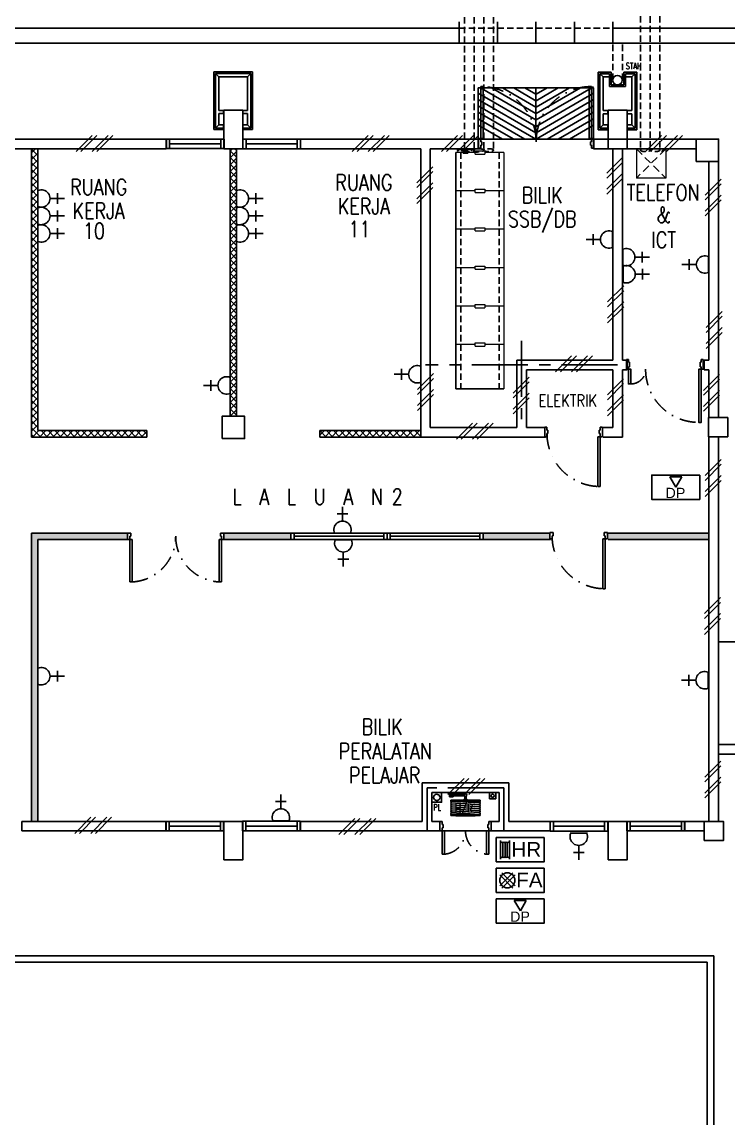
# Model space of a CAD drawing. Header units: millimetres. Extents: x 1824 to 81424, y 1027 to 57127.
# Drawn here: x 33909 to 44933, y 30141 to 47253 of the extents above; entities that cross this region are included whole.
import ezdxf
from ezdxf.enums import TextEntityAlignment as Align

# ---------------------------------------------------------------- set-up
doc = ezdxf.new("R2010")
doc.units = ezdxf.units.MM
for name, pattern in [('CENTER', [2, 1.25, -0.25, 0.25, -0.25]), ('DASHDOT', [1, 0.5, -0.25, 0, -0.25]), ('DASHED2', [0.375, 0.25, -0.125]), ('HIDDEN', [0.375, 0.25, -0.125])]:
    doc.linetypes.add(name, pattern=pattern)
for name, color, linetype in [('A-ARR', 4, 'Continuous'), ('A-COLUMN', 3, 'Continuous'), ('A-DOOR', 9, 'Continuous'), ('A-DRAIN', 9, 'Continuous'), ('A-DROP', 8, 'Continuous'), ('A-HATCH', 8, 'Continuous'), ('A-HIDDEN', 8, 'HIDDEN'), ('A-NOTE', 2, 'Continuous'), ('A-PANEL', 13, 'Continuous'), ('A-PARTITION', 4, 'Continuous'), ('A-PTILE', 8, 'Continuous'), ('A-ROOMSYM', 3, 'Continuous'), ('A-RWDP', 4, 'Continuous'), ('A-SANI', 4, 'Continuous'), ('A-STAIRH', 8, 'HIDDEN'), ('A-SYM', 8, 'Continuous'), ('A-TXTBOMBA', 7, 'Continuous'), ('A-WALL', 1, 'Continuous'), ('A-WALL SYM', 13, 'Continuous'), ('A-WIN', 9, 'Continuous'), ('A-WLH', 7, 'Continuous'), ('AHT_WALL', 3, 'Continuous'), ('concrete cover', 7, 'Continuous'), ('COOL WATER PIPING', 4, 'Continuous'), ('ELECT', 6, 'Continuous'), ('Grid', 8, 'CENTER'), ('ROOF', 3, 'Continuous')]:
    doc.layers.add(name, color=color, linetype=linetype)
doc.styles.add('arial', font='arial.ttf')
doc.styles.add('ROMANS', font='romans.shx', dxfattribs={"width": 0.75, "height": 200})
doc.styles.add('style1', font='romans.shx', dxfattribs={"height": 750})

# ---------------------------------------------------------------- blocks, each defined once
blk = doc.blocks.new('A$C75E66BF6')
at = {"layer": 'A-NOTE', "color": 8, "linetype": 'Continuous', "ltscale": 500}
for p, q in [((75, 825), (25, 875)), ((150, 875), (150, 825)), ((450, 875), (450, 825)), ((525, 825), (575, 875)), ((75, 650), (75, 825)), ((75, 825), (150, 825)), ((525, 825), (450, 825)), ((525, 650), (525, 825)), ((75, 650), (150, 650)), ((75, 75), (75, 600)), ((75, 600), (150, 600)), ((150, 650), (150, 600)), ((525, 650), (450, 650)), ((450, 650), (450, 600)), ((525, 600), (450, 600)), ((525, 75), (525, 600)), ((75, 75), (25, 25)), ((75, 75), (175, 75)), ((425, 75), (525, 75)), ((525, 75), (575, 25))]:
    blk.add_line(p, q, dxfattribs=at)
at = {"layer": 'A-PANEL', "color": 8}
for p, q in [((0, 0), (0, 900)), ((0, 900), (150, 900)), ((25, 875), (150, 875)), ((25, 25), (25, 875)), ((150, 900), (150, 875)), ((450, 900), (600, 900)), ((450, 900), (450, 875)), ((575, 875), (450, 875)), ((575, 25), (575, 875)), ((600, 900), (600, 0)), ((425, 225), (175, 225)), ((175, 25), (175, 225)), ((400, 200), (200, 200)), ((200, 0), (200, 200)), ((400, 200), (400, 0)), ((425, 225), (425, 25)), ((200, 0), (0, 0)), ((175, 25), (25, 25)), ((600, 0), (400, 0)), ((575, 25), (425, 25))]:
    blk.add_line(p, q, dxfattribs=at)
at = {"layer": 'A-RWDP', "color": 8}
blk.add_circle((300, 125), 75, dxfattribs=at)
blk = doc.blocks.new('A$C0ECF3D93')
at = {"layer": 'A-NOTE', "color": 8, "linetype": 'Continuous', "ltscale": 500}
for p, q in [((75, 825), (25, 875)), ((150, 875), (150, 825)), ((450, 875), (450, 825)), ((525, 825), (575, 875)), ((75, 650), (75, 825)), ((75, 825), (150, 825)), ((525, 825), (450, 825)), ((525, 650), (525, 825)), ((75, 650), (150, 650)), ((75, 75), (75, 600)), ((75, 600), (150, 600)), ((150, 650), (150, 600)), ((525, 650), (450, 650)), ((450, 650), (450, 600)), ((525, 600), (450, 600)), ((525, 75), (525, 600)), ((75, 75), (25, 25)), ((75, 75), (525, 75)), ((525, 75), (575, 25))]:
    blk.add_line(p, q, dxfattribs=at)
at = {"layer": 'A-PANEL', "color": 8}
for p, q in [((0, 0), (0, 900)), ((0, 900), (150, 900)), ((25, 875), (150, 875)), ((25, 25), (25, 875)), ((150, 900), (150, 875)), ((450, 900), (600, 900)), ((450, 900), (450, 875)), ((575, 875), (450, 875)), ((575, 25), (575, 875)), ((600, 900), (600, 0)), ((600, 0), (0, 0)), ((575, 25), (25, 25))]:
    blk.add_line(p, q, dxfattribs=at)
blk = doc.blocks.new('A$C49831240')
at = {"layer": 'A-WLH', "color": 8}
for p, q in [((250, 575), (0, 325)), ((250, 500), (0, 250)), ((250, 325), (0, 75)), ((250, 250), (0, 0))]:
    blk.add_line(p, q, dxfattribs=at)
blk = doc.blocks.new('A$C52B244CD')
at = {"layer": 'A-WLH', "color": 8}
for p, q in [((0, 0), (250, 250)), ((75, 0), (325, 250)), ((250, 0), (500, 250)), ((325, 0), (575, 250))]:
    blk.add_line(p, q, dxfattribs=at)
blk = doc.blocks.new('A$C04C40081')
at = {"layer": 'A-WIN', "color": 8}
for p, q in [((850, 150), (50, 150)), ((850, 75), (50, 75)), ((850, 0), (50, 0))]:
    blk.add_line(p, q, dxfattribs=at)
at = {"layer": 'A-WIN', "color": 8, "linetype": 'Continuous'}
for points in [[(50, 150), (0, 150), (0, 0), (50, 0)], [(850, 150), (900, 150), (900, 0), (850, 0)]]:
    blk.add_lwpolyline(points, close=True, dxfattribs=at)
blk = doc.blocks.new('A$C4F656F16')
at = {"layer": 'A-DOOR', "color": 8}
for p, q in [((35, 100), (35, 877)), ((35, 877), (73, 877)), ((73, 100), (73, 877)), ((35, 100), (73, 100))]:
    blk.add_line(p, q, dxfattribs=at)
at = {"layer": 'A-DOOR', "color": 8, "linetype": 'Continuous'}
for p, q in [((0, 100), (35, 100)), ((0, 100), (0, 100)), ((0, 100), (0, 0)), ((0, 100), (0, 100)), ((0, 0), (50, 0)), ((35, 100), (35, 50)), ((35, 50), (50, 50)), ((50, 50), (50, 0)), ((865, 50), (850, 50)), ((850, 50), (850, 0)), ((900, 0), (850, 0)), ((900, 100), (865, 100)), ((865, 100), (865, 50)), ((900, 100), (900, 100)), ((900, 100), (900, 0)), ((900, 100), (900, 100))]:
    blk.add_line(p, q, dxfattribs=at)
at = {"layer": 'A-DOOR', "color": 8, "linetype": 'DASHDOT', "ltscale": 500}
blk.add_arc((35, 48), 830, 0.1381, 87.3759, dxfattribs=at)
blk = doc.blocks.new('A$C674C400B')
at = {"layer": 'A-DOOR', "color": 8}
for p, q in [((35, 150), (35, 927)), ((35, 927), (73, 927)), ((73, 150), (73, 927)), ((35, 150), (73, 150))]:
    blk.add_line(p, q, dxfattribs=at)
at = {"layer": 'A-DOOR', "color": 8, "linetype": 'Continuous'}
for p, q in [((0, 0), (0, 150)), ((0, 150), (0, 0)), ((0, 150), (35, 150)), ((0, 150), (0, 0)), ((0, 0), (0, 150)), ((0, 150), (0, 0)), ((0, 150), (0, 150)), ((0, 0), (0, 150)), ((0, 150), (0, 0)), ((0, 150), (0, 150)), ((35, 150), (35, 100)), ((35, 100), (50, 100)), ((35, 50), (50, 50)), ((35, 50), (35, 0)), ((50, 100), (50, 50)), ((865, 100), (850, 100)), ((850, 100), (850, 50)), ((865, 50), (850, 50)), ((900, 150), (865, 150)), ((865, 150), (865, 100)), ((865, 50), (865, 0)), ((900, 150), (900, 0)), ((900, 0), (900, 150)), ((900, 150), (900, 0)), ((900, 150), (900, 0)), ((900, 0), (900, 150)), ((900, 150), (900, 0)), ((900, 150), (900, 150)), ((900, 0), (900, 150)), ((900, 150), (900, 0)), ((900, 150), (900, 150)), ((0, 0), (35, 0)), ((0, 0), (0, 0)), ((0, 0), (0, 0)), ((900, 0), (865, 0)), ((900, 0), (900, 0)), ((900, 0), (900, 0))]:
    blk.add_line(p, q, dxfattribs=at)
at = {"layer": 'A-DOOR', "color": 8, "linetype": 'DASHDOT', "ltscale": 500}
blk.add_arc((35, 98), 830, 0.1381, 87.3759, dxfattribs=at)
blk = doc.blocks.new('A$C453929C5')
at = {"layer": 'A-DOOR', "color": 8}
for p, q in [((829, 1168), (829, 1200)), ((829, 1200), (979, 1200)), ((979, 1168), (979, 1200)), ((829, 1168), (869, 1168)), ((869, 1150), (869, 1168)), ((869, 1150), (939, 1150)), ((939, 1150), (939, 1168)), ((979, 1168), (939, 1168)), ((829, 32), (829, 0)), ((829, 32), (869, 32)), ((869, 50), (939, 50)), ((869, 50), (869, 32)), ((939, 50), (939, 32)), ((979, 32), (939, 32)), ((979, 32), (979, 0)), ((829, 0), (979, 0))]:
    blk.add_line(p, q, dxfattribs=at)
for points in [[(829, 1168), (829, 1130), (600, 1130), (600, 1168)], [(829, 32), (829, 70), (0, 70), (0, 32)]]:
    blk.add_lwpolyline(points, close=True, dxfattribs=at)
at = {"layer": 'A-DOOR', "color": 8, "linetype": 'DASHDOT', "ltscale": 500}
for centre, radius, start, end in [((828, 1128), 228, 179.5322, 270.0678), ((828, 72), 828, 89.9322, 180.1289)]:
    blk.add_arc(centre, radius, start, end, dxfattribs=at)
blk = doc.blocks.new('A$C58317C7C')
at = {"layer": 'A-DOOR', "color": 8}
for p, q in [((35, 150), (35, 962)), ((35, 962), (73, 962)), ((73, 150), (73, 962)), ((1727, 150), (1727, 962)), ((1765, 962), (1727, 962)), ((1765, 150), (1765, 962)), ((35, 150), (73, 150)), ((1765, 150), (1727, 150))]:
    blk.add_line(p, q, dxfattribs=at)
at = {"layer": 'A-DOOR', "color": 8, "linetype": 'Continuous'}
for p, q in [((0, 0), (0, 150)), ((0, 150), (35, 150)), ((0, 150), (0, 0)), ((0, 150), (0, 150)), ((0, 0), (35, 0)), ((0, 0), (0, 0)), ((35, 100), (35, 150)), ((35, 100), (50, 100)), ((35, 50), (50, 50)), ((35, 50), (35, 0)), ((50, 100), (50, 50)), ((1765, 100), (1750, 100)), ((1750, 100), (1750, 50)), ((1765, 50), (1750, 50)), ((1800, 150), (1765, 150)), ((1765, 150), (1765, 100)), ((1765, 50), (1765, 0)), ((1800, 0), (1765, 0)), ((1800, 0), (1800, 150)), ((1800, 150), (1800, 0)), ((1800, 150), (1800, 0)), ((1800, 0), (1800, 150)), ((1800, 150), (1800, 0)), ((1800, 150), (1800, 150)), ((1800, 0), (1800, 150)), ((1800, 150), (1800, 0)), ((1800, 150), (1800, 150)), ((1800, 0), (1800, 0)), ((1800, 0), (1800, 0))]:
    blk.add_line(p, q, dxfattribs=at)
at = {"layer": 'A-DOOR', "color": 8, "linetype": 'DASHDOT', "ltscale": 500}
for centre, start, end in [((35, 98), 0, 87.4821), ((1765, 98), 92.5179, 180)]:
    blk.add_arc(centre, 865, start, end, dxfattribs=at)
blk = doc.blocks.new('A$C34465D6E')
at = {"layer": 'A-SANI', "color": 8}
blk.add_lwpolyline([(0, 0), (150, 0), (150, 150), (0, 150)], close=True, dxfattribs=at)
blk.add_lwpolyline([(26, 84), (14, 84), (14, 66), (26, 66, 10.787298)], format="xyb", close=True, dxfattribs=at)
blk.add_arc((125, 75), 8.84, 264.1775, 95.8225, dxfattribs=at)
blk = doc.blocks.new('A$C77D277CE')
at = {"layer": 'A-TXTBOMBA', "color": 8}
for p, q in [((67, 1028), (67, 1321)), ((103, 1066), (103, 1283)), ((137, 1066), (137, 1283)), ((172, 1066), (172, 1283)), ((207, 1028), (207, 1321)), ((258, 817), (54, 613)), ((258, 578), (54, 782)), ((293, 613), (89, 817)), ((293, 782), (89, 578)), ((281, 384), (377, 221)), ((281, 384), (469, 384)), ((377, 221), (469, 384))]:
    blk.add_line(p, q, dxfattribs=at)
for points in [[(750, 1365), (0, 1365), (0, 987), (750, 987)], [(750, 887), (0, 887), (0, 509), (750, 509)], [(750, 409), (0, 409), (0, 31), (750, 31)]]:
    blk.add_lwpolyline(points, close=True, dxfattribs=at)
blk.add_circle((173, 698), 118, dxfattribs=at)
for centre, radius, start, end in [((85, 1274), 20, 25.6963, 154.3037), ((120, 1274), 19.4, 26.5651, 153.4349), ((155, 1274), 19.4, 26.5651, 153.4349), ((189, 1274), 19.4, 26.5651, 153.4349), ((85, 1075), 20, 205.6963, 334.3037), ((120, 1075), 19.4, 206.5651, 333.4349), ((155, 1075), 19.4, 206.5651, 333.4349), ((189, 1075), 19.4, 206.5651, 333.4349)]:
    blk.add_arc(centre, radius, start, end, dxfattribs=at)
at = {"layer": 'A-TXTBOMBA', "color": 8, "style": 'arial'}
for s, height, p in [('HR', 230.5, (237, 1066)), ('FA', 230.5, (311, 588)), ('DP', 160, (215, 51))]:
    blk.add_text(s, height=height, dxfattribs=at).set_placement(p)
blk = doc.blocks.new('SOCKET')
at = {"layer": 'ELECT', "color": 6}
for p, q in [((15249, 25891), (15249, 26116)), ((15164, 26004), (15333, 26004)), ((15112, 25702), (15385, 25702))]:
    blk.add_line(p, q, dxfattribs=at)
blk.add_arc((15249, 25755), 136, 336.9763, 203.0237, dxfattribs=at)

msp = doc.modelspace()

# ---------------------------------------------------------------- hatches: boundary and pattern name
at = {"layer": 'A-HATCH'}
h = msp.add_hatch(dxfattribs=at)
h.set_pattern_fill('ANSI37', color=8, scale=600)
h.set_pattern_definition([(45, (4440.93, -197280.896), (-53.033009, 53.033009), []), (135, (4440.93, -197280.896), (-53.033009, -53.033009), [])])
h.paths.add_polyline_path([(34159, 45272.9), (34059, 45272.9), (34059, 40922.9), (34159, 40922.9)])
h.paths.add_polyline_path([(35859, 40772.9), (35859, 40872.9), (34159, 40872.9), (34159, 40922.9), (34059, 40922.9), (34059, 40772.9)])
h.paths.add_polyline_path([(38559, 40872.9), (38559, 40772.9), (40134, 40772.9), (40134, 40872.9)])
h.paths.add_polyline_path([(37159, 41097.9), (37209, 41097.9), (37209, 45272.9), (37159, 45272.9)])
h.paths.add_polyline_path([(37209, 41097.9), (37259, 41097.9), (37259, 45272.9), (37209, 45272.9)])
h = msp.add_hatch(dxfattribs=at)
h.set_pattern_fill('DOTS', color=8, scale=800)
h.set_pattern_definition([(0, (4440.933, -194537.23), (25, 50), [0, -50])])
h.paths.add_polyline_path([(35559, 39272.9), (34059, 39272.9), (34059, 34772.9), (34159, 34772.9), (34159, 39172.9), (35559, 39172.9)])
h.paths.add_polyline_path([(38109, 39272.9), (37209, 39272.9), (37209, 39172.9), (38109, 39172.9)])
h.paths.add_polyline_path([(37209, 39272.9), (37059, 39272.9), (37059, 39172.9), (37209, 39172.9)])
h.paths.add_polyline_path([(42159, 39272.9), (41109, 39272.9), (41109, 39172.9), (42159, 39172.9)])
h.paths.add_polyline_path([(44634, 39272.9), (43209, 39272.9), (43209, 39172.9), (44634, 39172.9)])
h.paths.add_polyline_path([(43209, 39272.9), (43059, 39272.9), (43059, 39172.9), (43209, 39172.9)])

# ---------------------------------------------------------------- linework, layer by layer
at = {"color": 8}
for p, q in [((40734, 47252.9), (40734, 46922.9)), ((41334, 47252.9), (41334, 46922.9)), ((41934, 47252.9), (41934, 46922.9)), ((42534, 47252.9), (42534, 46922.9)), ((43134, 47252.9), (43134, 46922.9)), ((41034, 46222.9), (42834, 46222.9)), ((41934, 46222.9), (41934, 45422.9)), ((41034, 45422.9), (42834, 45422.9)), ((46284, 37572.9), (44784, 37572.9))]:
    msp.add_line(p, q, dxfattribs=at)
at = {"layer": 'A-COLUMN', "color": 8}
for points in [[(37059, 45872.9), (37359, 45872.9), (37359, 45272.9), (37059, 45272.9)], [(43059, 45872.9), (43359, 45872.9), (43359, 45272.9), (43059, 45272.9)], [(44434, 45072.9), (44784, 45072.9), (44784, 45422.9), (44434, 45422.9)], [(37034, 40747.9), (37384, 40747.9), (37384, 41097.9), (37034, 41097.9)], [(44628.6, 40775.9), (44928.6, 40775.9), (44928.6, 41075.9), (44628.6, 41075.9)], [(37059, 34172.9), (37359, 34172.9), (37359, 34772.9), (37059, 34772.9)], [(43059, 34172.9), (43359, 34172.9), (43359, 34772.9), (43059, 34772.9)], [(43059, 34172.9), (43359, 34172.9), (43359, 34772.9), (43059, 34772.9)], [(44559, 34472.9), (44859, 34472.9), (44859, 34772.9), (44559, 34772.9)]]:
    msp.add_lwpolyline(points, close=True, dxfattribs=at)
at = {"layer": 'A-DOOR', "color": 8, "linetype": 'Continuous'}
for p, q in [((37059, 39272.9), (37009, 39272.9)), ((37009, 39222.9), (37009, 39272.9)), ((37024, 39222.9), (37009, 39222.9)), ((37024, 39172.9), (37024, 39222.9)), ((37059, 39172.9), (37059, 39272.9)), ((37059, 39172.9), (37024, 39172.9)), ((40434, 34772.9), (40434, 34622.9)), ((40434, 34622.9), (40434, 34772.9)), ((40434, 34772.9), (40469, 34772.9)), ((40434, 34622.9), (40434, 34772.9)), ((40434, 34772.9), (40434, 34622.9)), ((40434, 34622.9), (40434, 34772.9)), ((40434, 34772.9), (40434, 34622.9)), ((40434, 34622.9), (40434, 34772.9)), ((40469, 34722.9), (40469, 34772.9)), ((41199, 34722.9), (41199, 34772.9)), ((41234, 34772.9), (41199, 34772.9)), ((41234, 34622.9), (41234, 34772.9)), ((41234, 34772.9), (41234, 34622.9)), ((41234, 34622.9), (41234, 34772.9)), ((41234, 34622.9), (41234, 34772.9)), ((41234, 34772.9), (41234, 34622.9)), ((41234, 34622.9), (41234, 34772.9)), ((41234, 34772.9), (41234, 34622.9)), ((41234, 34622.9), (41234, 34772.9)), ((40434, 34622.9), (40469, 34622.9)), ((40469, 34722.9), (40484, 34722.9)), ((40469, 34672.9), (40484, 34672.9)), ((40469, 34622.9), (40469, 34672.9)), ((40484, 34672.9), (40484, 34722.9)), ((41199, 34722.9), (41184, 34722.9)), ((41184, 34672.9), (41184, 34722.9)), ((41199, 34672.9), (41184, 34672.9)), ((41199, 34622.9), (41199, 34672.9)), ((41234, 34622.9), (41199, 34622.9))]:
    msp.add_line(p, q, dxfattribs=at)
at = {"layer": 'A-DOOR', "color": 8}
for p, q in [((35594, 39172.9), (35594, 38510.9)), ((35632, 39172.9), (35632, 38510.9)), ((36986, 39172.9), (36986, 38510.9)), ((37024, 39172.9), (36986, 39172.9)), ((37024, 39172.9), (37024, 38510.9)), ((35594, 38510.9), (35632, 38510.9)), ((37024, 38510.9), (36986, 38510.9)), ((40469, 34622.9), (40469, 34259.9)), ((40469, 34622.9), (40507, 34622.9)), ((40507, 34622.9), (40507, 34259.9)), ((41161, 34622.9), (41161, 34259.9)), ((41199, 34622.9), (41161, 34622.9)), ((41199, 34622.9), (41199, 34259.9)), ((40469, 34259.9), (40507, 34259.9)), ((41199, 34259.9), (41161, 34259.9))]:
    msp.add_line(p, q, dxfattribs=at)
at = {"layer": 'A-DOOR', "color": 8, "linetype": 'DASHDOT', "ltscale": 500}
for centre, radius, start, end in [((35594, 39224.9), 715, 273.04653, 0), ((37024, 39224.9), 715, 180, 266.95347), ((40469, 34622.9), 365, 275.97587, 0), ((41199, 34622.9), 365, 180, 264.02413)]:
    msp.add_arc(centre, radius, start, end, dxfattribs=at)
at = {"layer": 'A-DRAIN', "color": 8, "linetype": 'Continuous', "ltscale": 1000}
for p, q in [((20479, 47152.9), (40734, 47152.9)), ((43134, 47152.9), (46439, 47152.9)), ((46209, 46922.9), (20709, 46922.9)), ((42834, 46922.9), (41034, 46922.9)), ((41034, 45422.9), (41034, 46222.9)), ((42834, 45422.9), (42834, 46222.9)), ((44609, 32572.9), (20379, 32572.9)), ((44709, 32672.9), (27909, 32672.9)), ((44609, 28002.9), (44609, 32572.9)), ((44709, 27902.9), (44709, 32672.9))]:
    msp.add_line(p, q, dxfattribs=at)
at = {"layer": 'A-DROP', "color": 8}
msp.add_line((40445.9, 34622.9), (41245.9, 34622.9), dxfattribs=at)
at = {"layer": 'A-HIDDEN', "color": 8, "linetype": 'HIDDEN', "ltscale": 500}
for p, q in [((43501.2, 45271.3), (43961.2, 44812.9)), ((43961.2, 45271.3), (43501.2, 44812.9))]:
    msp.add_line(p, q, dxfattribs=at)
at = {"layer": 'A-PARTITION', "color": 8}
for p, q in [((34059, 45272.9), (34059, 40772.9)), ((34159, 45272.9), (34159, 40872.9)), ((37159, 45272.9), (37159, 41097.9)), ((37259, 45272.9), (37259, 41097.9)), ((35859, 40772.9), (34059, 40772.9)), ((35859, 40872.9), (34159, 40872.9)), ((35859, 40772.9), (35859, 40872.9)), ((38559, 40872.9), (40134, 40872.9)), ((38559, 40772.9), (38559, 40872.9)), ((38559, 40772.9), (40134, 40772.9)), ((34059, 39272.9), (34059, 34772.9)), ((35559, 39272.9), (34059, 39272.9)), ((35559, 39272.9), (35609, 39272.9)), ((35559, 39172.9), (35559, 39272.9)), ((35594, 39222.9), (35609, 39222.9)), ((35594, 39222.9), (35594, 39172.9)), ((35609, 39222.9), (35609, 39272.9)), ((37059, 39272.9), (38159, 39272.9)), ((41059, 39272.9), (42159, 39272.9)), ((44634, 39272.9), (43059, 39272.9)), ((34159, 39172.9), (34159, 34772.9)), ((35559, 39172.9), (34159, 39172.9)), ((35559, 39172.9), (35594, 39172.9)), ((35594, 39172.9), (35632, 39172.9)), ((37059, 39172.9), (38159, 39172.9)), ((41059, 39172.9), (42159, 39172.9)), ((44634, 39172.9), (43059, 39172.9))]:
    msp.add_line(p, q, dxfattribs=at)
at = {"layer": 'A-PTILE', "color": 8}
for p, q in [((41932.5, 45722.9), (41066.5, 46222.9)), ((41932.5, 45822.9), (41239.7, 46222.9)), ((41932.5, 45922.9), (41412.9, 46222.9)), ((41932.5, 46022.9), (41586.1, 46222.9)), ((41932.5, 46122.9), (41759.3, 46222.9)), ((41935.6, 45722.9), (42834, 46241.6)), ((41935.6, 45822.9), (42628.4, 46222.9)), ((41935.6, 45922.9), (42455.2, 46222.9)), ((41935.6, 46022.9), (42282, 46222.9)), ((41935.6, 46122.9), (42108.8, 46222.9)), ((41932.5, 45622.9), (41034, 46141.6)), ((41932.5, 45522.9), (41034, 46041.6)), ((41935.6, 45622.9), (42834, 46141.6)), ((41935.6, 45522.9), (42834, 46041.6)), ((41932.5, 45422.9), (41034, 45941.6)), ((41935.6, 45422.9), (42834, 45941.6)), ((41759.3, 45422.9), (41034, 45841.6)), ((41586.1, 45422.9), (41034, 45741.6)), ((42108.8, 45422.9), (42834, 45841.6)), ((42282, 45422.9), (42834, 45741.6)), ((41412.9, 45422.9), (41034, 45641.6)), ((42455.2, 45422.9), (42834, 45641.6)), ((42834, 45422.9), (42084, 45422.9))]:
    msp.add_line(p, q, dxfattribs=at)
at = {"layer": 'A-RWDP', "color": 8, "linetype": 'HIDDEN', "ltscale": 400}
for p, q in [((43134, 46347.9), (43134, 46922.9)), ((43284, 46347.9), (43284, 46922.9))]:
    msp.add_line(p, q, dxfattribs=at)
at = {"layer": 'A-STAIRH', "color": 8, "linetype": 'DASHED2', "ltscale": 400}
for p, q in [((43566.5, 49743), (43566.5, 45249.4)), ((43716.3, 49741.1), (43716.3, 45251.2)), ((43866.1, 49743), (43866.1, 45249.4)), ((40820.1, 49577.2), (40820.1, 45249.3)), ((40970.1, 49577.2), (40970.1, 45249.3)), ((40970.1, 49577.2), (40970.1, 45249.3)), ((41120.1, 49577.2), (41120.1, 45249.3)), ((41269.9, 49579.1), (41269.9, 45251.1)), ((40734, 47152.9), (43134, 47152.9)), ((40759, 45216), (40759, 41523.4)), ((40794.9, 45228.5), (40869.9, 45228.5)), ((41359, 45216), (41359, 41523.4))]:
    msp.add_line(p, q, dxfattribs=at)
at = {"layer": 'A-STAIRH', "color": 8, "linetype": 'DASHED2', "ltscale": 400, "extrusion": (0, 0, -1)}
for centre, major_axis in [((40744.9, 45249.3), (37.5, 0)), ((40819.9, 45249.3), (37.5, 0)), ((40895.1, 45249.3), (75, 0)), ((40894.8, 45250.2), (37.5, 0)), ((41045.1, 45249.3), (75, 0)), ((41194.9, 45251.1), (75, 0)), ((43641.3, 45251.2), (75, 0))]:
    msp.add_ellipse(centre, major_axis=major_axis, ratio=0.3061293, dxfattribs=at)
at = {"layer": 'A-STAIRH', "color": 8, "linetype": 'DASHED2', "ltscale": 400}
msp.add_ellipse((43791.3, 45251.2), major_axis=(-75, 0), ratio=0.3061293, dxfattribs=at)
at = {"layer": 'A-TXTBOMBA', "color": 8}
for p, q in [((44021.6, 40152.2), (44117.3, 39989.1)), ((44021.6, 40152.2), (44210, 40152.2)), ((44117.3, 39989.1), (44210, 40152.2))]:
    msp.add_line(p, q, dxfattribs=at)
msp.add_lwpolyline([(44490.8, 40177.9), (43740.8, 40177.9), (43740.8, 39800), (44490.8, 39800)], close=True, dxfattribs=at)
at = {"layer": 'A-WALL', "color": 8, "linetype": 'Continuous', "ltscale": 900}
for p, q in [((33759, 45422.9), (36159, 45422.9)), ((36159, 45422.9), (36159, 45272.9)), ((38259, 45422.9), (38259, 45272.9)), ((41034, 45422.9), (38259, 45422.9)), ((41034, 45422.9), (41034, 45272.9)), ((41034, 45422.9), (41034, 45272.9)), ((44434, 45422.9), (43359, 45422.9)), ((36159, 45272.9), (33759, 45272.9)), ((38259, 45272.9), (40134, 45272.9)), ((40134, 45272.9), (40134, 40772.9)), ((40284, 45272.9), (40284, 40922.9)), ((40284, 45272.9), (40509, 45272.9)), ((41034, 45272.9), (40284, 45272.9)), ((43134, 45272.9), (43134, 41972.9)), ((43284, 45272.9), (43284, 41972.9)), ((43359, 45272.9), (44434, 45272.9)), ((41634, 41972.9), (41634, 40922.9)), ((43134, 41972.9), (41634, 41972.9)), ((43359, 41972.9), (43284, 41972.9)), ((43359, 41972.9), (43359, 41822.9)), ((44634, 41972.9), (44559, 41972.9)), ((44559, 41972.9), (44559, 41822.9)), ((41784, 41822.9), (41784, 40922.9)), ((43134, 41822.9), (41784, 41822.9)), ((43134, 41822.9), (43134, 40922.9)), ((43359, 41822.9), (43284, 41822.9)), ((43284, 41822.9), (43284, 40772.9)), ((44634, 41822.9), (44559, 41822.9)), ((40284, 40922.9), (40434, 40922.9)), ((40284, 40922.9), (41634, 40922.9)), ((41334, 40922.9), (41634, 40922.9)), ((42084, 40922.9), (41784, 40922.9)), ((42084, 40922.9), (41784, 40922.9)), ((42984, 40922.9), (43134, 40922.9)), ((42084, 40772.9), (40134, 40772.9)), ((44634, 40772.9), (44634, 34772.9)), ((36159, 34772.9), (33909, 34772.9)), ((33909, 34772.9), (33909, 34622.9)), ((36159, 34622.9), (36159, 34772.9)), ((40159, 34772.9), (38259, 34772.9)), ((38259, 34772.9), (38259, 34622.9)), ((42159, 34772.9), (41509, 34772.9)), ((44259, 34772.9), (44559, 34772.9)), ((44259, 34622.9), (44259, 34772.9)), ((33909, 34622.9), (36159, 34622.9)), ((38259, 34622.9), (40159, 34622.9)), ((41509, 34622.9), (42159, 34622.9)), ((44559, 34622.9), (44259, 34622.9))]:
    msp.add_line(p, q, dxfattribs=at)
at = {"layer": 'A-WALL', "color": 8}
for p, q in [((42834, 45272.9), (42834, 45422.9)), ((42834, 45422.9), (43059, 45422.9)), ((43059, 45272.9), (42834, 45272.9)), ((44634, 45072.9), (44634, 41972.9)), ((44784, 41072.9), (44784, 45072.9)), ((44634, 41822.9), (44634, 41072.9)), ((43134, 40922.9), (42984, 40922.9)), ((42984, 40772.9), (43284, 40772.9)), ((44784, 34772.9), (44784, 40772.9)), ((46134, 35972.9), (44784, 35972.9)), ((44784, 35822.9), (45984, 35822.9)), ((41509, 35372.9), (40159, 35372.9)), ((40159, 34772.9), (40159, 35372.9)), ((41509, 34772.9), (41509, 35372.9)), ((40309, 35222.9), (41359, 35222.9)), ((40309, 35222.9), (40309, 34772.9)), ((41359, 35222.9), (41359, 34772.9)), ((40309, 34772.9), (40434, 34772.9)), ((40434, 34772.9), (40434, 34622.9)), ((41234, 34772.9), (41359, 34772.9)), ((41234, 34772.9), (41234, 34622.9)), ((40159, 34622.9), (40434, 34622.9)), ((41234, 34622.9), (41509, 34622.9))]:
    msp.add_line(p, q, dxfattribs=at)
at = {"layer": 'A-WALL', "color": 8, "linetype": 'Continuous', "ltscale": 900}
msp.add_lwpolyline([(41034, 45272.9), (41034, 45422.9)], dxfattribs=at)
at = {"layer": 'A-WIN', "color": 8, "ltscale": 790000000.0}
for p, q in [((39559, 39272.9), (38159, 39272.9)), ((41059, 39272.9), (39659, 39272.9)), ((38159, 39172.9), (39559, 39172.9)), ((39659, 39172.9), (41059, 39172.9))]:
    msp.add_line(p, q, dxfattribs=at)
at = {"layer": 'A-WIN', "color": 8}
for p, q in [((39559, 39222.9), (38159, 39222.9)), ((41059, 39222.9), (39659, 39222.9))]:
    msp.add_line(p, q, dxfattribs=at)
for points in [[(38109, 39272.9), (38159, 39272.9), (38159, 39172.9), (38109, 39172.9)], [(39559, 39272.9), (39609, 39272.9), (39609, 39172.9), (39559, 39172.9)], [(39609, 39272.9), (39659, 39272.9), (39659, 39172.9), (39609, 39172.9)], [(41059, 39272.9), (41109, 39272.9), (41109, 39172.9), (41059, 39172.9)]]:
    msp.add_lwpolyline(points, close=True, dxfattribs=at)
at = {"layer": 'A-WLH', "color": 8}
for p, q in [((34755.3, 45231.3), (35005.3, 45481.3)), ((34830.3, 45231.3), (35080.3, 45481.3)), ((35005.3, 45231.3), (35255.3, 45481.3)), ((35080.3, 45231.3), (35330.3, 45481.3)), ((39066.6, 45231.3), (39316.6, 45481.3)), ((39141.6, 45231.3), (39391.6, 45481.3)), ((39316.6, 45231.3), (39566.6, 45481.3)), ((39391.6, 45231.3), (39641.6, 45481.3)), ((40460.6, 45231.3), (40710.6, 45481.3)), ((40535.6, 45231.3), (40785.6, 45481.3)), ((40710.6, 45231.3), (40960.6, 45481.3)), ((40785.6, 45231.3), (41035.6, 45481.3)), ((43645.1, 45231.3), (43895.1, 45481.3)), ((43720.1, 45231.3), (43970.1, 45481.3)), ((43895.1, 45231.3), (44145.1, 45481.3)), ((43970.1, 45231.3), (44220.1, 45481.3)), ((40691, 40737), (40941, 40987)), ((40766, 40737), (41016, 40987)), ((40941, 40737), (41191, 40987)), ((41016, 40737), (41266, 40987)), ((40560.3, 35193.4), (40810.3, 35443.4)), ((40635.3, 35193.4), (40885.3, 35443.4)), ((40810.3, 35193.4), (41060.3, 35443.4)), ((40885.3, 35193.4), (41135.3, 35443.4)), ((34733.6, 34585.7), (34983.6, 34835.7)), ((34808.6, 34585.7), (35058.6, 34835.7)), ((34983.6, 34585.7), (35233.6, 34835.7)), ((35058.6, 34585.7), (35308.6, 34835.7)), ((38858.5, 34567.2), (39108.5, 34817.2)), ((38933.5, 34567.2), (39183.5, 34817.2)), ((39108.5, 34567.2), (39358.5, 34817.2)), ((39183.5, 34567.2), (39433.5, 34817.2))]:
    msp.add_line(p, q, dxfattribs=at)
at = {"layer": 'AHT_WALL', "color": 8}
msp.add_line((42834, 45272.9), (42834, 45422.9), dxfattribs=at)
at = {"layer": 'concrete cover', "color": 8}
for p, q in [((40684, 45216), (40684, 41523.4)), ((40684, 41523.4), (41434, 41523.4))]:
    msp.add_line(p, q, dxfattribs=at)
at = {"layer": 'concrete cover', "color": 8, "lineweight": 0}
for p, q in [((40984, 45216), (40684, 45216)), ((40794.9, 45203.5), (40794.9, 45228.5)), ((40794.9, 45203.5), (40869.9, 45203.5)), ((40869.9, 45228.5), (40869.9, 45203.5)), ((41019.9, 45216), (40869.9, 45216)), ((40984, 45191), (40984, 45241)), ((40984, 45241), (41134, 45241)), ((40984, 45191), (41134, 45191)), ((41134, 45241), (41134, 45191)), ((41434, 45216), (41134, 45216)), ((41434, 45216), (41434, 41523.4)), ((43501.2, 45271.3), (43501.2, 44812.9)), ((43961.2, 45271.3), (43961.2, 44812.9)), ((43961.2, 44812.9), (43501.2, 44812.9)), ((40984, 44616), (40684, 44616)), ((40984, 44591), (40984, 44641)), ((40984, 44641), (41134, 44641)), ((40984, 44591), (41134, 44591)), ((41134, 44641), (41134, 44591)), ((41434, 44616), (41134, 44616)), ((40984, 44016), (40684, 44016)), ((40984, 43991), (40984, 44041)), ((40984, 44041), (41134, 44041)), ((40984, 43991), (41134, 43991)), ((41134, 44041), (41134, 43991)), ((41434, 44016), (41134, 44016)), ((40984, 43416), (40684, 43416)), ((40984, 43391), (40984, 43441)), ((40984, 43441), (41134, 43441)), ((40984, 43391), (41134, 43391)), ((41134, 43441), (41134, 43391)), ((41434, 43416), (41134, 43416)), ((40984, 42816), (40684, 42816)), ((40984, 42791), (40984, 42841)), ((40984, 42841), (41134, 42841)), ((40984, 42791), (41134, 42791)), ((41134, 42841), (41134, 42791)), ((41434, 42816), (41134, 42816)), ((40984, 42216), (40684, 42216)), ((40984, 42191), (40984, 42241)), ((40984, 42241), (41134, 42241)), ((40984, 42191), (41134, 42191)), ((41134, 42241), (41134, 42191)), ((41434, 42216), (41134, 42216))]:
    msp.add_line(p, q, dxfattribs=at)
at = {"layer": 'COOL WATER PIPING', "color": 8, "linetype": 'ByBlock', "ltscale": 5}
msp.add_circle((41257.7, 35172.9), 25, dxfattribs=at)
at = {"layer": 'Grid', "color": 8, "ltscale": 700}
for p, q in [((44784, 45422.9), (42834, 45422.9)), ((41709, 42275.5), (41709, 40922.9)), ((43209, 41897.9), (40209, 41897.9)), ((41434, 35297.9), (40234, 35297.9)), ((40234, 34622.9), (40234, 35297.9)), ((41434, 34622.9), (41434, 35297.9))]:
    msp.add_line(p, q, dxfattribs=at)
at = {"layer": 'ROOF', "color": 8}
for p, q in [((40554.2, 35222.9), (40667, 35222.9)), ((40554.2, 35216.9), (40554.2, 35222.9)), ((40581.8, 35216.9), (40554.2, 35216.9)), ((40581.8, 35154.7), (40581.8, 35216.9)), ((40581.8, 35216.9), (40639.4, 35216.9)), ((40639.4, 35154.7), (40581.8, 35154.7)), ((41064, 35104.5), (40604, 35104.5)), ((40604, 35104.5), (40604, 35089.5)), ((41064, 35089.5), (40604, 35089.5)), ((40616.1, 35208.5, 52821.4), (40606.2, 35160.2, 21957.4)), ((41049, 35059.5), (40619, 35089.5)), ((40639.4, 35154.7), (40639.4, 35216.9)), ((40639.4, 35216.9), (40667, 35216.9)), ((40819.5, 35195.8), (40639.4, 35195.8)), ((40819.5, 35170.8), (40639.4, 35170.8)), ((40667, 35216.9), (40667, 35222.9)), ((40821.5, 35113.4), (40821.5, 35168.8)), ((40821.5, 35113.4), (40821.5, 35127.5)), ((40846.5, 35113.4), (40846.5, 35168.8)), ((40846.5, 35113.4), (40846.5, 35127.5)), ((41064, 35104.5), (41064, 35089.5)), ((41207.7, 35122.9), (41207.7, 35222.9)), ((41307.7, 35122.9), (41207.7, 35122.9)), ((41307.7, 35122.9), (41307.7, 35222.9)), ((41049, 35029.5), (40619, 35059.5)), ((41049, 34999.5), (40619, 35029.5)), ((41049, 34969.5), (40619, 34999.5)), ((41049, 34939.5), (40619, 34969.5)), ((41049, 34909.5), (40619, 34939.5)), ((41049, 34879.5), (40619, 34909.5)), ((41064, 34879.5), (40604, 34879.5)), ((41049, 34879.5), (40604, 34879.5)), ((40604, 34879.5), (40604, 34864.5)), ((41064, 34864.5), (40604, 34864.5)), ((40682.7, 34858.4), (40682.7, 34864.5)), ((40985.4, 34858.4), (40682.7, 34858.4)), ((40985.4, 34858.4), (40985.4, 34864.5)), ((41064, 34879.5), (41064, 34864.5))]:
    msp.add_line(p, q, dxfattribs=at)
msp.add_lwpolyline([(40806.5, 35104.5), (40861.5, 35104.5), (40861.5, 35113.4), (40806.5, 35113.4)], close=True, dxfattribs=at)
for centre, radius in [((40611.2, 35184.3, 37389.4), 25), ((40834.3, 35183.3), 19.4)]:
    msp.add_circle(centre, radius, dxfattribs=at)
for centre, start, end in [((40619, 35074.5), 90, 270), ((41049, 35074.5), 270, 90), ((40619, 35044.5), 90, 270), ((40619, 35014.5), 90, 270), ((40619, 34984.5), 90, 270), ((40619, 34954.5), 90, 270), ((40619, 34924.5), 90, 270), ((40619, 34894.5), 90, 270), ((41049, 35044.5), 270, 90), ((41049, 35014.5), 270, 90), ((41049, 34984.5), 270, 90), ((41049, 34954.5), 270, 90), ((41049, 34924.5), 270, 90), ((41049, 34894.5), 270, 90)]:
    msp.add_arc(centre, 15, start, end, dxfattribs=at)

# ---------------------------------------------------------------- block references
at = {"layer": 'A-ARR', "color": 8, "rotation": 180}
for name, p in [('A$C0ECF3D93', (37506.1, 46471.8)), ('A$C75E66BF6', (43506, 46469.1)), ('A$C34465D6E', (40459.4, 35222.1))]:
    msp.add_blockref(name, p, dxfattribs=at)
at = {"layer": 'A-DOOR', "color": 8}
msp.add_blockref('A$C58317C7C', (41036.3, 45281.2), dxfattribs=at)
for name, p, rotation in [('A$C453929C5', (44545.3, 41001.6), 90), ('A$C674C400B', (42970.9, 40928.2), 180), ('A$C4F656F16', (43050.2, 39281.6), 180)]:
    msp.add_blockref(name, p, dxfattribs=dict(at, rotation=rotation))
at = {"layer": 'A-TXTBOMBA', "color": 8}
msp.add_blockref('A$C77D277CE', (41314.2, 33154.1), dxfattribs=at)
at = {"layer": 'A-WIN', "color": 8}
for p in [(36164.7, 45275), (37357.1, 45273.3), (36156.8, 34623.2), (37353.7, 34624.7), (42155.5, 34621.8), (43353.5, 34622.4)]:
    msp.add_blockref('A$C04C40081', p, dxfattribs=at)
at = {"layer": 'A-WLH', "color": 8}
for name, p in [('A$C49831240', (43039.2, 44564.7)), ('A$C49831240', (40075.1, 44416.1)), ('A$C49831240', (44577.3, 44224.5)), ('A$C49831240', (43053, 42555.6)), ('A$C49831240', (44590.4, 42156.9)), ('A$C52B244CD', (42239.9, 41789.6)), ('A$C49831240', (40085.4, 41188.8)), ('A$C49831240', (41575.9, 41133.6)), ('A$C49831240', (43049.4, 41105.7)), ('A$C49831240', (44550.5, 41174.2)), ('A$C49831240', (44575.1, 39846.4)), ('A$C49831240', (44564.1, 37690.4)), ('A$C49831240', (44569.6, 35138.8))]:
    msp.add_blockref(name, p, dxfattribs=at)
at = {"layer": 'ELECT', "color": 7, "linetype": 'HIDDEN'}
for p, rotation in [((8457.4, 59745.3), 269.9999999999994), ((11557.4, 59745.3), 269.9999999999994), ((8457.4, 59472.4), 269.9999999999994), ((11557.4, 59472.4), 269.9999999999994), ((8457.4, 59199.6), 269.9999999999994), ((11557.4, 59199.6), 269.9999999999994), ((68831.9, 28607.3), 89.99999999999937), ((17588.2, 58829.2), 269.9999999999994), ((70328.4, 28217.2), 89.99999999999937), ((17591, 58562.3), 269.9999999999994), ((65836.3, 26503.1), 89.99999999999937), ((62860, 26329.6), 89.99999999999937), ((54175.3, 64867.5), 179.9999999999993), ((8457.4, 52287.9), 269.9999999999994), ((70322, 21727.1), 90), ((57850.7, 60288.7), 180)]:
    msp.add_blockref('SOCKET', p, dxfattribs=dict(at, rotation=rotation))
for p in [(23664.6, 13569.1), (22702.6, 9078.2)]:
    msp.add_blockref('SOCKET', p, dxfattribs=at)

# ---------------------------------------------------------------- texts
at = {"layer": 'A-ROOMSYM', "color": 8, "style": 'style1', "width": 0.8}
for s, height, p in [('RUANG', 250, (39248.8, 44621.6)), ('RUANG', 250, (35107, 44550.5)), ('BILIK', 250, (42032.6, 44422.8)), ('TELEFON', 250, (43919.8, 44463.5)), ('KERJA', 250, (39248.8, 44249.4)), ('KERJA', 250, (35107, 44178.3)), ('SSB/DB', 250, (42032.6, 44050.6)), ('&', 250, (43928.7, 44118.5)), ('10', 250, (35033.3, 43865.2)), ('11', 250, (39177, 43893.6)), ('ICT', 250, (43928.7, 43726.4)), ('ELEKTRIK', 187.5, (42429.6, 41246.8)), ('L  A  L  U  A  N 2', 250, (38524.6, 39715.6)), ('BILIK', 250, (39534.9, 36122.5)), ('PERALATAN ', 250, (39651.6, 35743.7)), ('PELAJAR', 250, (39572.1, 35367))]:
    msp.add_text(s, height=height, dxfattribs=at).set_placement(p, align=Align.CENTER)
at = {"layer": 'A-SYM', "color": 8, "linetype": 'HIDDEN', "ltscale": 500, "style": 'ROMANS', "width": 0.75}
for s, p in [('STAH', (43336.2, 46515.2)), ('PL', (40330.4, 34940.3))]:
    msp.add_text(s, height=100, dxfattribs=at).set_placement(p)
at = {"layer": 'A-TXTBOMBA', "color": 8, "style": 'arial'}
msp.add_text('DP', height=160, dxfattribs=at).set_placement((43955.6, 39820))
at = {"layer": 'A-WALL SYM', "color": 8, "style": 'ROMANS', "width": 0.75}
msp.add_text('H/R ', height=135, dxfattribs=at).set_placement((40667, 34910))

doc.saveas('drawing.dxf')
